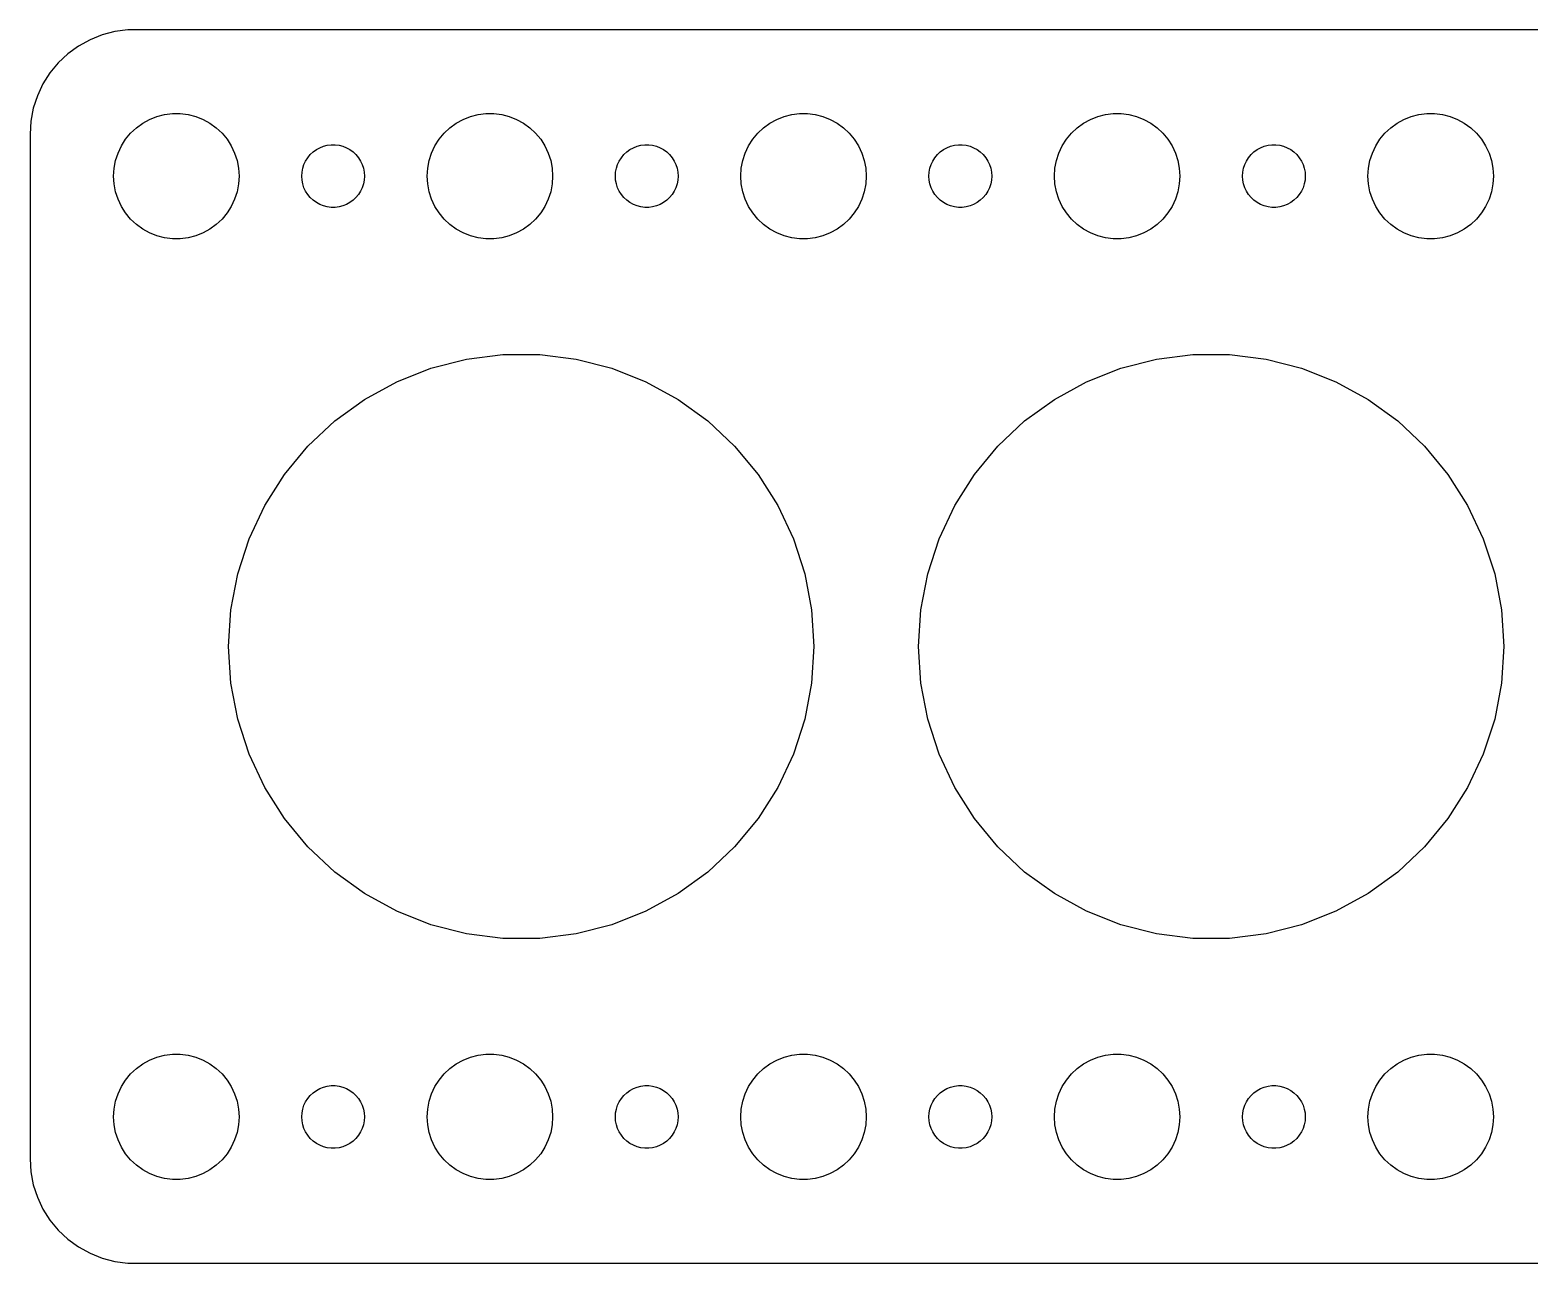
# Model space of a CAD drawing. Header units: metres. Extents: x -90 to 90, y -29 to 29.
# Drawn here: x -89.5 to -17.8, y -29.5 to 29.5 of the extents above; entities that cross this region are included whole.
import ezdxf

# ---------------------------------------------------------------- set-up
doc = ezdxf.new("R2010")
doc.units = ezdxf.units.M

msp = doc.modelspace()

# ---------------------------------------------------------------- linework, layer by layer
for p, q in [((-84.8139, 29.4901), (-85.4369, 29.4114)), ((84.8139, 29.4901), (-84.8139, 29.4901)), ((-87.1791, 28.7216), (-87.6871, 28.3526)), ((-86.6289, 29.0241), (-87.1791, 28.7216)), ((-86.0451, 29.2553), (-86.6289, 29.0241)), ((-85.4369, 29.4114), (-86.0451, 29.2553)), ((-87.6871, 28.3526), (-88.1448, 27.9227)), ((-88.5451, 27.4389), (-88.8815, 26.9088)), ((-88.1448, 27.9227), (-88.5451, 27.4389)), ((-88.8815, 26.9088), (-89.1489, 26.3406)), ((-89.1489, 26.3406), (-89.3429, 25.7434)), ((-89.4606, 25.1267), (-89.5, 24.5)), ((-89.3429, 25.7434), (-89.4606, 25.1267)), ((-84.1075, 25.033), (-83.7773, 25.2145)), ((-83.7773, 25.2145), (-83.427, 25.3532)), ((-83.427, 25.3532), (-83.0621, 25.4469)), ((-83.0621, 25.4469), (-82.6884, 25.4941)), ((-82.6884, 25.4941), (-82.3116, 25.4941)), ((-82.3116, 25.4941), (-81.9379, 25.4469)), ((-81.9379, 25.4469), (-81.573, 25.3532)), ((-81.573, 25.3532), (-81.2227, 25.2145)), ((-81.2227, 25.2145), (-80.8925, 25.033)), ((-69.1075, 25.033), (-68.7773, 25.2145)), ((-68.7773, 25.2145), (-68.427, 25.3532)), ((-68.427, 25.3532), (-68.0621, 25.4469)), ((-68.0621, 25.4469), (-67.6884, 25.4941)), ((-67.6884, 25.4941), (-67.3116, 25.4941)), ((-67.3116, 25.4941), (-66.9379, 25.4469)), ((-66.9379, 25.4469), (-66.573, 25.3532)), ((-66.573, 25.3532), (-66.2227, 25.2145)), ((-66.2227, 25.2145), (-65.8925, 25.033)), ((-54.1075, 25.033), (-53.7773, 25.2145)), ((-53.7773, 25.2145), (-53.427, 25.3532)), ((-53.427, 25.3532), (-53.0621, 25.4469)), ((-53.0621, 25.4469), (-52.6884, 25.4941)), ((-52.6884, 25.4941), (-52.3116, 25.4941)), ((-52.3116, 25.4941), (-51.9379, 25.4469)), ((-51.9379, 25.4469), (-51.5729, 25.3532)), ((-51.5729, 25.3532), (-51.2227, 25.2145)), ((-51.2227, 25.2145), (-50.8925, 25.033)), ((-39.1075, 25.033), (-38.7773, 25.2145)), ((-38.7773, 25.2145), (-38.427, 25.3532)), ((-38.427, 25.3532), (-38.0621, 25.4469)), ((-38.0621, 25.4469), (-37.6884, 25.4941)), ((-37.6884, 25.4941), (-37.3116, 25.4941)), ((-37.3116, 25.4941), (-36.9379, 25.4469)), ((-36.9379, 25.4469), (-36.5729, 25.3532)), ((-36.5729, 25.3532), (-36.2227, 25.2145)), ((-36.2227, 25.2145), (-35.8925, 25.033)), ((-24.1075, 25.033), (-23.7773, 25.2145)), ((-23.7773, 25.2145), (-23.427, 25.3532)), ((-23.427, 25.3532), (-23.0621, 25.4469)), ((-23.0621, 25.4469), (-22.6884, 25.4941)), ((-22.6884, 25.4941), (-22.3116, 25.4941)), ((-22.3116, 25.4941), (-21.9379, 25.4469)), ((-21.9379, 25.4469), (-21.5729, 25.3532)), ((-21.5729, 25.3532), (-21.2227, 25.2145)), ((-21.2227, 25.2145), (-20.8925, 25.033)), ((-89.5, 24.5), (-89.5, -24.5)), ((-84.927, 24.2634), (-84.6869, 24.5536)), ((-84.6869, 24.5536), (-84.4123, 24.8115)), ((-84.4123, 24.8115), (-84.1075, 25.033)), ((-80.8925, 25.033), (-80.5877, 24.8115)), ((-80.5877, 24.8115), (-80.3131, 24.5536)), ((-80.3131, 24.5536), (-80.073, 24.2634)), ((-69.927, 24.2634), (-69.6869, 24.5536)), ((-69.6869, 24.5536), (-69.4123, 24.8115)), ((-69.4123, 24.8115), (-69.1075, 25.033)), ((-65.8925, 25.033), (-65.5877, 24.8115)), ((-65.5877, 24.8115), (-65.3131, 24.5536)), ((-65.3131, 24.5536), (-65.073, 24.2634)), ((-54.927, 24.2634), (-54.6869, 24.5536)), ((-54.6869, 24.5536), (-54.4123, 24.8115)), ((-54.4123, 24.8115), (-54.1075, 25.033)), ((-50.8925, 25.033), (-50.5877, 24.8115)), ((-50.5877, 24.8115), (-50.3131, 24.5536)), ((-50.3131, 24.5536), (-50.0729, 24.2634)), ((-39.927, 24.2634), (-39.6869, 24.5536)), ((-39.6869, 24.5536), (-39.4123, 24.8115)), ((-39.4123, 24.8115), (-39.1075, 25.033)), ((-35.8925, 25.033), (-35.5877, 24.8115)), ((-35.5877, 24.8115), (-35.3131, 24.5536)), ((-35.3131, 24.5536), (-35.0729, 24.2634)), ((-24.927, 24.2634), (-24.6869, 24.5536)), ((-24.6869, 24.5536), (-24.4123, 24.8115)), ((-24.4123, 24.8115), (-24.1075, 25.033)), ((-20.8925, 25.033), (-20.5877, 24.8115)), ((-20.5877, 24.8115), (-20.3131, 24.5536)), ((-20.3131, 24.5536), (-20.0729, 24.2634)), ((-85.2893, 23.6044), (-85.1289, 23.9453)), ((-85.1289, 23.9453), (-84.927, 24.2634)), ((-80.073, 24.2634), (-79.8711, 23.9453)), ((-79.8711, 23.9453), (-79.7107, 23.6044)), ((-75.9561, 23.6558), (-75.8037, 23.7665)), ((-75.8037, 23.7665), (-75.6387, 23.8572)), ((-75.6387, 23.8572), (-75.4635, 23.9266)), ((-75.4635, 23.9266), (-75.2811, 23.9734)), ((-75.2811, 23.9734), (-75.0942, 23.997)), ((-75.0942, 23.997), (-74.9058, 23.997)), ((-74.9058, 23.997), (-74.7189, 23.9734)), ((-74.7189, 23.9734), (-74.5365, 23.9266)), ((-74.5365, 23.9266), (-74.3613, 23.8572)), ((-74.3613, 23.8572), (-74.1963, 23.7665)), ((-74.1963, 23.7665), (-74.0439, 23.6558)), ((-70.2893, 23.6044), (-70.1289, 23.9453)), ((-70.1289, 23.9453), (-69.927, 24.2634)), ((-65.073, 24.2634), (-64.8711, 23.9453)), ((-64.8711, 23.9453), (-64.7107, 23.6044)), ((-60.9561, 23.6558), (-60.8037, 23.7665)), ((-60.8037, 23.7665), (-60.6387, 23.8572)), ((-60.6387, 23.8572), (-60.4635, 23.9266)), ((-60.4635, 23.9266), (-60.2811, 23.9734)), ((-60.2811, 23.9734), (-60.0942, 23.997)), ((-60.0942, 23.997), (-59.9058, 23.997)), ((-59.9058, 23.997), (-59.7189, 23.9734)), ((-59.7189, 23.9734), (-59.5365, 23.9266)), ((-59.5365, 23.9266), (-59.3613, 23.8572)), ((-59.3613, 23.8572), (-59.1963, 23.7665)), ((-59.1963, 23.7665), (-59.0439, 23.6558)), ((-55.2893, 23.6044), (-55.1289, 23.9453)), ((-55.1289, 23.9453), (-54.927, 24.2634)), ((-50.0729, 24.2634), (-49.8711, 23.9453)), ((-49.8711, 23.9453), (-49.7107, 23.6044)), ((-45.9561, 23.6558), (-45.8037, 23.7665)), ((-45.8037, 23.7665), (-45.6387, 23.8572)), ((-45.6387, 23.8572), (-45.4635, 23.9266)), ((-45.4635, 23.9266), (-45.2811, 23.9734)), ((-45.2811, 23.9734), (-45.0942, 23.997)), ((-45.0942, 23.997), (-44.9058, 23.997)), ((-44.9058, 23.997), (-44.7189, 23.9734)), ((-44.7189, 23.9734), (-44.5365, 23.9266)), ((-44.5365, 23.9266), (-44.3613, 23.8572)), ((-44.3613, 23.8572), (-44.1963, 23.7665)), ((-44.1963, 23.7665), (-44.0439, 23.6558)), ((-40.2893, 23.6044), (-40.1289, 23.9453)), ((-40.1289, 23.9453), (-39.927, 24.2634)), ((-35.0729, 24.2634), (-34.8711, 23.9453)), ((-34.8711, 23.9453), (-34.7107, 23.6044)), ((-30.9561, 23.6558), (-30.8037, 23.7665)), ((-30.8037, 23.7665), (-30.6387, 23.8572)), ((-30.6387, 23.8572), (-30.4635, 23.9266)), ((-30.4635, 23.9266), (-30.2811, 23.9734)), ((-30.2811, 23.9734), (-30.0942, 23.997)), ((-30.0942, 23.997), (-29.9058, 23.997)), ((-29.9058, 23.997), (-29.7189, 23.9734)), ((-29.7189, 23.9734), (-29.5365, 23.9266)), ((-29.5365, 23.9266), (-29.3613, 23.8572)), ((-29.3613, 23.8572), (-29.1963, 23.7665)), ((-29.1963, 23.7665), (-29.0439, 23.6558)), ((-25.2893, 23.6044), (-25.1289, 23.9453)), ((-25.1289, 23.9453), (-24.927, 24.2634)), ((-20.0729, 24.2634), (-19.8711, 23.9453)), ((-19.8711, 23.9453), (-19.7107, 23.6044)), ((-85.4763, 22.876), (-85.4057, 23.2461)), ((-85.4057, 23.2461), (-85.2893, 23.6044)), ((-79.7107, 23.6044), (-79.5943, 23.2461)), ((-79.5943, 23.2461), (-79.5237, 22.876)), ((-76.4529, 22.873), (-76.3947, 23.0522)), ((-76.3947, 23.0522), (-76.3145, 23.2226)), ((-76.3145, 23.2226), (-76.2135, 23.3817)), ((-76.2135, 23.3817), (-76.0934, 23.5268)), ((-76.0934, 23.5268), (-75.9561, 23.6558)), ((-74.0439, 23.6558), (-73.9065, 23.5268)), ((-73.9065, 23.5268), (-73.7865, 23.3817)), ((-73.7865, 23.3817), (-73.6855, 23.2226)), ((-73.6855, 23.2226), (-73.6053, 23.0522)), ((-73.6053, 23.0522), (-73.5471, 22.873)), ((-70.4763, 22.876), (-70.4057, 23.2461)), ((-70.4057, 23.2461), (-70.2893, 23.6044)), ((-64.7107, 23.6044), (-64.5943, 23.2461)), ((-64.5943, 23.2461), (-64.5237, 22.876)), ((-61.4529, 22.873), (-61.3947, 23.0522)), ((-61.3947, 23.0522), (-61.3145, 23.2226)), ((-61.3145, 23.2226), (-61.2135, 23.3817)), ((-61.2135, 23.3817), (-61.0934, 23.5268)), ((-61.0934, 23.5268), (-60.9561, 23.6558)), ((-59.0439, 23.6558), (-58.9065, 23.5268)), ((-58.9065, 23.5268), (-58.7865, 23.3817)), ((-58.7865, 23.3817), (-58.6855, 23.2226)), ((-58.6855, 23.2226), (-58.6053, 23.0522)), ((-58.6053, 23.0522), (-58.5471, 22.873)), ((-55.4763, 22.876), (-55.4057, 23.2461)), ((-55.4057, 23.2461), (-55.2893, 23.6044)), ((-49.7107, 23.6044), (-49.5942, 23.2461)), ((-49.5942, 23.2461), (-49.5237, 22.876)), ((-46.4529, 22.873), (-46.3947, 23.0522)), ((-46.3947, 23.0522), (-46.3145, 23.2226)), ((-46.3145, 23.2226), (-46.2135, 23.3817)), ((-46.2135, 23.3817), (-46.0934, 23.5268)), ((-46.0934, 23.5268), (-45.9561, 23.6558)), ((-44.0439, 23.6558), (-43.9065, 23.5268)), ((-43.9065, 23.5268), (-43.7865, 23.3817)), ((-43.7865, 23.3817), (-43.6855, 23.2226)), ((-43.6855, 23.2226), (-43.6053, 23.0522)), ((-43.6053, 23.0522), (-43.5471, 22.873)), ((-40.4763, 22.876), (-40.4057, 23.2461)), ((-40.4057, 23.2461), (-40.2893, 23.6044)), ((-34.7107, 23.6044), (-34.5942, 23.2461)), ((-34.5942, 23.2461), (-34.5237, 22.876)), ((-31.4529, 22.873), (-31.3947, 23.0522)), ((-31.3947, 23.0522), (-31.3145, 23.2226)), ((-31.3145, 23.2226), (-31.2135, 23.3817)), ((-31.2135, 23.3817), (-31.0934, 23.5268)), ((-31.0934, 23.5268), (-30.9561, 23.6558)), ((-29.0439, 23.6558), (-28.9065, 23.5268)), ((-28.9065, 23.5268), (-28.7865, 23.3817)), ((-28.7865, 23.3817), (-28.6855, 23.2226)), ((-28.6855, 23.2226), (-28.6053, 23.0522)), ((-28.6053, 23.0522), (-28.5471, 22.873)), ((-25.4763, 22.876), (-25.4057, 23.2461)), ((-25.4057, 23.2461), (-25.2893, 23.6044)), ((-19.7107, 23.6044), (-19.5942, 23.2461)), ((-19.5942, 23.2461), (-19.5237, 22.876)), ((-85.5, 22.5), (-85.4763, 22.876)), ((-85.4763, 22.124), (-85.5, 22.5)), ((-79.5237, 22.876), (-79.5, 22.5)), ((-79.5, 22.5), (-79.5237, 22.124)), ((-76.5, 22.5), (-76.4882, 22.688)), ((-76.4882, 22.312), (-76.5, 22.5)), ((-76.4882, 22.688), (-76.4529, 22.873)), ((-76.4529, 22.127), (-76.4882, 22.312)), ((-73.5471, 22.873), (-73.5118, 22.688)), ((-73.5118, 22.312), (-73.5471, 22.127)), ((-73.5118, 22.688), (-73.5, 22.5)), ((-73.5, 22.5), (-73.5118, 22.312)), ((-70.5, 22.5), (-70.4763, 22.876)), ((-70.4763, 22.124), (-70.5, 22.5)), ((-64.5237, 22.876), (-64.5, 22.5)), ((-64.5, 22.5), (-64.5237, 22.124)), ((-61.5, 22.5), (-61.4882, 22.688)), ((-61.4882, 22.312), (-61.5, 22.5)), ((-61.4882, 22.688), (-61.4529, 22.873)), ((-61.4529, 22.127), (-61.4882, 22.312)), ((-58.5471, 22.873), (-58.5118, 22.688)), ((-58.5118, 22.312), (-58.5471, 22.127)), ((-58.5118, 22.688), (-58.5, 22.5)), ((-58.5, 22.5), (-58.5118, 22.312)), ((-55.5, 22.5), (-55.4763, 22.876)), ((-55.4763, 22.124), (-55.5, 22.5)), ((-49.5237, 22.876), (-49.5, 22.5)), ((-49.5, 22.5), (-49.5237, 22.124)), ((-46.5, 22.5), (-46.4882, 22.688)), ((-46.4882, 22.312), (-46.5, 22.5)), ((-46.4882, 22.688), (-46.4529, 22.873)), ((-46.4529, 22.127), (-46.4882, 22.312)), ((-43.5471, 22.873), (-43.5118, 22.688)), ((-43.5118, 22.312), (-43.5471, 22.127)), ((-43.5118, 22.688), (-43.5, 22.5)), ((-43.5, 22.5), (-43.5118, 22.312)), ((-40.5, 22.5), (-40.4763, 22.876)), ((-40.4763, 22.124), (-40.5, 22.5)), ((-34.5237, 22.876), (-34.5, 22.5)), ((-34.5, 22.5), (-34.5237, 22.124)), ((-31.5, 22.5), (-31.4882, 22.688)), ((-31.4882, 22.312), (-31.5, 22.5)), ((-31.4882, 22.688), (-31.4529, 22.873)), ((-31.4529, 22.127), (-31.4882, 22.312)), ((-28.5471, 22.873), (-28.5118, 22.688)), ((-28.5118, 22.312), (-28.5471, 22.127)), ((-28.5118, 22.688), (-28.5, 22.5)), ((-28.5, 22.5), (-28.5118, 22.312)), ((-25.5, 22.5), (-25.4763, 22.876)), ((-25.4763, 22.124), (-25.5, 22.5)), ((-19.5237, 22.876), (-19.5, 22.5)), ((-19.5, 22.5), (-19.5237, 22.124)), ((-85.4057, 21.7539), (-85.4763, 22.124)), ((-85.2893, 21.3956), (-85.4057, 21.7539)), ((-79.5943, 21.7539), (-79.7107, 21.3956)), ((-79.5237, 22.124), (-79.5943, 21.7539)), ((-76.3947, 21.9478), (-76.4529, 22.127)), ((-76.3145, 21.7774), (-76.3947, 21.9478)), ((-76.2135, 21.6183), (-76.3145, 21.7774)), ((-76.0934, 21.4732), (-76.2135, 21.6183)), ((-73.7865, 21.6183), (-73.9065, 21.4732)), ((-73.6855, 21.7774), (-73.7865, 21.6183)), ((-73.6053, 21.9478), (-73.6855, 21.7774)), ((-73.5471, 22.127), (-73.6053, 21.9478)), ((-70.4057, 21.7539), (-70.4763, 22.124)), ((-70.2893, 21.3956), (-70.4057, 21.7539)), ((-64.5943, 21.7539), (-64.7107, 21.3956)), ((-64.5237, 22.124), (-64.5943, 21.7539)), ((-61.3947, 21.9478), (-61.4529, 22.127)), ((-61.3145, 21.7774), (-61.3947, 21.9478)), ((-61.2135, 21.6183), (-61.3145, 21.7774)), ((-61.0934, 21.4732), (-61.2135, 21.6183)), ((-58.7865, 21.6183), (-58.9065, 21.4732)), ((-58.6855, 21.7774), (-58.7865, 21.6183)), ((-58.6053, 21.9478), (-58.6855, 21.7774)), ((-58.5471, 22.127), (-58.6053, 21.9478)), ((-55.4057, 21.7539), (-55.4763, 22.124)), ((-55.2893, 21.3956), (-55.4057, 21.7539)), ((-49.5942, 21.7539), (-49.7107, 21.3956)), ((-49.5237, 22.124), (-49.5942, 21.7539)), ((-46.3947, 21.9478), (-46.4529, 22.127)), ((-46.3145, 21.7774), (-46.3947, 21.9478)), ((-46.2135, 21.6183), (-46.3145, 21.7774)), ((-46.0934, 21.4732), (-46.2135, 21.6183)), ((-43.7865, 21.6183), (-43.9065, 21.4732)), ((-43.6855, 21.7774), (-43.7865, 21.6183)), ((-43.6053, 21.9478), (-43.6855, 21.7774)), ((-43.5471, 22.127), (-43.6053, 21.9478)), ((-40.4057, 21.7539), (-40.4763, 22.124)), ((-40.2893, 21.3956), (-40.4057, 21.7539)), ((-34.5942, 21.7539), (-34.7107, 21.3956)), ((-34.5237, 22.124), (-34.5942, 21.7539)), ((-31.3947, 21.9478), (-31.4529, 22.127)), ((-31.3145, 21.7774), (-31.3947, 21.9478)), ((-31.2135, 21.6183), (-31.3145, 21.7774)), ((-31.0934, 21.4732), (-31.2135, 21.6183)), ((-28.7865, 21.6183), (-28.9065, 21.4732)), ((-28.6855, 21.7774), (-28.7865, 21.6183)), ((-28.6053, 21.9478), (-28.6855, 21.7774)), ((-28.5471, 22.127), (-28.6053, 21.9478)), ((-25.4057, 21.7539), (-25.4763, 22.124)), ((-25.2893, 21.3956), (-25.4057, 21.7539)), ((-19.5942, 21.7539), (-19.7107, 21.3956)), ((-19.5237, 22.124), (-19.5942, 21.7539)), ((-85.1289, 21.0547), (-85.2893, 21.3956)), ((-84.927, 20.7366), (-85.1289, 21.0547)), ((-79.8711, 21.0547), (-80.073, 20.7366)), ((-79.7107, 21.3956), (-79.8711, 21.0547)), ((-75.9561, 21.3442), (-76.0934, 21.4732)), ((-75.8037, 21.2335), (-75.9561, 21.3442)), ((-75.6387, 21.1427), (-75.8037, 21.2335)), ((-75.4635, 21.0734), (-75.6387, 21.1427)), ((-75.2811, 21.0266), (-75.4635, 21.0734)), ((-75.0942, 21.003), (-75.2811, 21.0266)), ((-74.9058, 21.003), (-75.0942, 21.003)), ((-74.7189, 21.0266), (-74.9058, 21.003)), ((-74.5365, 21.0734), (-74.7189, 21.0266)), ((-74.3613, 21.1427), (-74.5365, 21.0734)), ((-74.1963, 21.2335), (-74.3613, 21.1427)), ((-74.0439, 21.3442), (-74.1963, 21.2335)), ((-73.9065, 21.4732), (-74.0439, 21.3442)), ((-70.1289, 21.0547), (-70.2893, 21.3956)), ((-69.927, 20.7366), (-70.1289, 21.0547)), ((-64.8711, 21.0547), (-65.073, 20.7366)), ((-64.7107, 21.3956), (-64.8711, 21.0547)), ((-60.9561, 21.3442), (-61.0934, 21.4732)), ((-60.8037, 21.2335), (-60.9561, 21.3442)), ((-60.6387, 21.1427), (-60.8037, 21.2335)), ((-60.4635, 21.0734), (-60.6387, 21.1427)), ((-60.2811, 21.0266), (-60.4635, 21.0734)), ((-60.0942, 21.003), (-60.2811, 21.0266)), ((-59.9058, 21.003), (-60.0942, 21.003)), ((-59.7189, 21.0266), (-59.9058, 21.003)), ((-59.5365, 21.0734), (-59.7189, 21.0266)), ((-59.3613, 21.1427), (-59.5365, 21.0734)), ((-59.1963, 21.2335), (-59.3613, 21.1427)), ((-59.0439, 21.3442), (-59.1963, 21.2335)), ((-58.9065, 21.4732), (-59.0439, 21.3442)), ((-55.1289, 21.0547), (-55.2893, 21.3956)), ((-54.927, 20.7366), (-55.1289, 21.0547)), ((-49.8711, 21.0547), (-50.0729, 20.7366)), ((-49.7107, 21.3956), (-49.8711, 21.0547)), ((-45.9561, 21.3442), (-46.0934, 21.4732)), ((-45.8037, 21.2335), (-45.9561, 21.3442)), ((-45.6387, 21.1427), (-45.8037, 21.2335)), ((-45.4635, 21.0734), (-45.6387, 21.1427)), ((-45.2811, 21.0266), (-45.4635, 21.0734)), ((-45.0942, 21.003), (-45.2811, 21.0266)), ((-44.9058, 21.003), (-45.0942, 21.003)), ((-44.7189, 21.0266), (-44.9058, 21.003)), ((-44.5365, 21.0734), (-44.7189, 21.0266)), ((-44.3613, 21.1427), (-44.5365, 21.0734)), ((-44.1963, 21.2335), (-44.3613, 21.1427)), ((-44.0439, 21.3442), (-44.1963, 21.2335)), ((-43.9065, 21.4732), (-44.0439, 21.3442)), ((-40.1289, 21.0547), (-40.2893, 21.3956)), ((-39.927, 20.7366), (-40.1289, 21.0547)), ((-34.8711, 21.0547), (-35.0729, 20.7366)), ((-34.7107, 21.3956), (-34.8711, 21.0547)), ((-30.9561, 21.3442), (-31.0934, 21.4732)), ((-30.8037, 21.2335), (-30.9561, 21.3442)), ((-30.6387, 21.1427), (-30.8037, 21.2335)), ((-30.4635, 21.0734), (-30.6387, 21.1427)), ((-30.2811, 21.0266), (-30.4635, 21.0734)), ((-30.0942, 21.003), (-30.2811, 21.0266)), ((-29.9058, 21.003), (-30.0942, 21.003)), ((-29.7189, 21.0266), (-29.9058, 21.003)), ((-29.5365, 21.0734), (-29.7189, 21.0266)), ((-29.3613, 21.1427), (-29.5365, 21.0734)), ((-29.1963, 21.2335), (-29.3613, 21.1427)), ((-29.0439, 21.3442), (-29.1963, 21.2335)), ((-28.9065, 21.4732), (-29.0439, 21.3442)), ((-25.1289, 21.0547), (-25.2893, 21.3956)), ((-24.927, 20.7366), (-25.1289, 21.0547)), ((-19.8711, 21.0547), (-20.0729, 20.7366)), ((-19.7107, 21.3956), (-19.8711, 21.0547)), ((-84.6869, 20.4464), (-84.927, 20.7366)), ((-84.4123, 20.1884), (-84.6869, 20.4464)), ((-84.1075, 19.967), (-84.4123, 20.1884)), ((-80.5877, 20.1884), (-80.8925, 19.967)), ((-80.3131, 20.4464), (-80.5877, 20.1884)), ((-80.073, 20.7366), (-80.3131, 20.4464)), ((-69.6869, 20.4464), (-69.927, 20.7366)), ((-69.4123, 20.1884), (-69.6869, 20.4464)), ((-69.1075, 19.967), (-69.4123, 20.1884)), ((-65.5877, 20.1884), (-65.8925, 19.967)), ((-65.3131, 20.4464), (-65.5877, 20.1884)), ((-65.073, 20.7366), (-65.3131, 20.4464)), ((-54.6869, 20.4464), (-54.927, 20.7366)), ((-54.4123, 20.1884), (-54.6869, 20.4464)), ((-54.1075, 19.967), (-54.4123, 20.1884)), ((-50.5877, 20.1884), (-50.8925, 19.967)), ((-50.3131, 20.4464), (-50.5877, 20.1884)), ((-50.0729, 20.7366), (-50.3131, 20.4464)), ((-39.6869, 20.4464), (-39.927, 20.7366)), ((-39.4123, 20.1884), (-39.6869, 20.4464)), ((-39.1075, 19.967), (-39.4123, 20.1884)), ((-35.5877, 20.1884), (-35.8925, 19.967)), ((-35.3131, 20.4464), (-35.5877, 20.1884)), ((-35.0729, 20.7366), (-35.3131, 20.4464)), ((-24.6869, 20.4464), (-24.927, 20.7366)), ((-24.4123, 20.1884), (-24.6869, 20.4464)), ((-24.1075, 19.967), (-24.4123, 20.1884)), ((-20.5877, 20.1884), (-20.8925, 19.967)), ((-20.3131, 20.4464), (-20.5877, 20.1884)), ((-20.0729, 20.7366), (-20.3131, 20.4464)), ((-83.7773, 19.7855), (-84.1075, 19.967)), ((-83.427, 19.6468), (-83.7773, 19.7855)), ((-83.0621, 19.5531), (-83.427, 19.6468)), ((-82.6884, 19.5059), (-83.0621, 19.5531)), ((-82.3116, 19.5059), (-82.6884, 19.5059)), ((-81.9379, 19.5531), (-82.3116, 19.5059)), ((-81.573, 19.6468), (-81.9379, 19.5531)), ((-81.2227, 19.7855), (-81.573, 19.6468)), ((-80.8925, 19.967), (-81.2227, 19.7855)), ((-68.7773, 19.7855), (-69.1075, 19.967)), ((-68.427, 19.6468), (-68.7773, 19.7855)), ((-68.0621, 19.5531), (-68.427, 19.6468)), ((-67.6884, 19.5059), (-68.0621, 19.5531)), ((-67.3116, 19.5059), (-67.6884, 19.5059)), ((-66.9379, 19.5531), (-67.3116, 19.5059)), ((-66.573, 19.6468), (-66.9379, 19.5531)), ((-66.2227, 19.7855), (-66.573, 19.6468)), ((-65.8925, 19.967), (-66.2227, 19.7855)), ((-53.7773, 19.7855), (-54.1075, 19.967)), ((-53.427, 19.6468), (-53.7773, 19.7855)), ((-53.0621, 19.5531), (-53.427, 19.6468)), ((-52.6884, 19.5059), (-53.0621, 19.5531)), ((-52.3116, 19.5059), (-52.6884, 19.5059)), ((-51.9379, 19.5531), (-52.3116, 19.5059)), ((-51.5729, 19.6468), (-51.9379, 19.5531)), ((-51.2227, 19.7855), (-51.5729, 19.6468)), ((-50.8925, 19.967), (-51.2227, 19.7855)), ((-38.7773, 19.7855), (-39.1075, 19.967)), ((-38.427, 19.6468), (-38.7773, 19.7855)), ((-38.0621, 19.5531), (-38.427, 19.6468)), ((-37.6884, 19.5059), (-38.0621, 19.5531)), ((-37.3116, 19.5059), (-37.6884, 19.5059)), ((-36.9379, 19.5531), (-37.3116, 19.5059)), ((-36.5729, 19.6468), (-36.9379, 19.5531)), ((-36.2227, 19.7855), (-36.5729, 19.6468)), ((-35.8925, 19.967), (-36.2227, 19.7855)), ((-23.7773, 19.7855), (-24.1075, 19.967)), ((-23.427, 19.6468), (-23.7773, 19.7855)), ((-23.0621, 19.5531), (-23.427, 19.6468)), ((-22.6884, 19.5059), (-23.0621, 19.5531)), ((-22.3116, 19.5059), (-22.6884, 19.5059)), ((-21.9379, 19.5531), (-22.3116, 19.5059)), ((-21.5729, 19.6468), (-21.9379, 19.5531)), ((-21.2227, 19.7855), (-21.5729, 19.6468)), ((-20.8925, 19.967), (-21.2227, 19.7855)), ((-70.3262, 13.3148), (-68.6233, 13.752)), ((-68.6233, 13.752), (-66.8791, 13.9724)), ((-66.8791, 13.9724), (-65.1209, 13.9724)), ((-65.1209, 13.9724), (-63.3767, 13.752)), ((-63.3767, 13.752), (-61.6738, 13.3148)), ((-37.3262, 13.3148), (-35.6233, 13.752)), ((-35.6233, 13.752), (-33.8791, 13.9724)), ((-33.8791, 13.9724), (-32.1209, 13.9724)), ((-32.1209, 13.9724), (-30.3766, 13.752)), ((-30.3766, 13.752), (-28.6738, 13.3148)), ((-71.9609, 12.6676), (-70.3262, 13.3148)), ((-61.6738, 13.3148), (-60.0391, 12.6676)), ((-38.9609, 12.6676), (-37.3262, 13.3148)), ((-28.6738, 13.3148), (-27.0391, 12.6676)), ((-73.5016, 11.8206), (-71.9609, 12.6676)), ((-60.0391, 12.6676), (-58.4984, 11.8206)), ((-40.5016, 11.8206), (-38.9609, 12.6676)), ((-27.0391, 12.6676), (-25.4984, 11.8206)), ((-74.9239, 10.7872), (-73.5016, 11.8206)), ((-58.4984, 11.8206), (-57.0761, 10.7872)), ((-41.9239, 10.7872), (-40.5016, 11.8206)), ((-25.4984, 11.8206), (-24.0761, 10.7872)), ((-76.2056, 9.58365), (-74.9239, 10.7872)), ((-57.0761, 10.7872), (-55.7944, 9.58365)), ((-43.2056, 9.58365), (-41.9239, 10.7872)), ((-24.0761, 10.7872), (-22.7944, 9.58365)), ((-77.3262, 8.22899), (-76.2056, 9.58365)), ((-55.7944, 9.58365), (-54.6738, 8.22899)), ((-44.3262, 8.22899), (-43.2056, 9.58365)), ((-22.7944, 9.58365), (-21.6738, 8.22899)), ((-78.2683, 6.74454), (-77.3262, 8.22899)), ((-54.6738, 8.22899), (-53.7317, 6.74454)), ((-45.2683, 6.74454), (-44.3262, 8.22899)), ((-21.6738, 8.22899), (-20.7317, 6.74454)), ((-79.0169, 5.15373), (-78.2683, 6.74454)), ((-53.7317, 6.74454), (-52.9831, 5.15373)), ((-46.0169, 5.15373), (-45.2683, 6.74454)), ((-20.7317, 6.74454), (-19.9831, 5.15373)), ((-79.5602, 3.48164), (-79.0169, 5.15373)), ((-52.9831, 5.15373), (-52.4398, 3.48164)), ((-46.5602, 3.48164), (-46.0169, 5.15373)), ((-19.9831, 5.15373), (-19.4398, 3.48164)), ((-79.8896, 1.75465), (-79.5602, 3.48164)), ((-52.4398, 3.48164), (-52.1104, 1.75465)), ((-46.8896, 1.75465), (-46.5602, 3.48164)), ((-19.4398, 3.48164), (-19.1104, 1.75465)), ((-80, 0), (-79.8896, 1.75465)), ((-52.1104, 1.75465), (-52, 0)), ((-47, 0), (-46.8896, 1.75465)), ((-19.1104, 1.75465), (-19, 0)), ((-79.8896, -1.75465), (-80, 0)), ((-52, 0), (-52.1104, -1.75465)), ((-46.8896, -1.75465), (-47, 0)), ((-19, 0), (-19.1104, -1.75465)), ((-79.5602, -3.48164), (-79.8896, -1.75465)), ((-52.1104, -1.75465), (-52.4398, -3.48164)), ((-46.5602, -3.48164), (-46.8896, -1.75465)), ((-19.1104, -1.75465), (-19.4398, -3.48164)), ((-79.0169, -5.15373), (-79.5602, -3.48164)), ((-52.4398, -3.48164), (-52.9831, -5.15373)), ((-46.0169, -5.15373), (-46.5602, -3.48164)), ((-19.4398, -3.48164), (-19.9831, -5.15373)), ((-78.2683, -6.74454), (-79.0169, -5.15373)), ((-52.9831, -5.15373), (-53.7317, -6.74454)), ((-45.2683, -6.74454), (-46.0169, -5.15373)), ((-19.9831, -5.15373), (-20.7317, -6.74454)), ((-77.3262, -8.22899), (-78.2683, -6.74454)), ((-53.7317, -6.74454), (-54.6738, -8.22899)), ((-44.3262, -8.22899), (-45.2683, -6.74454)), ((-20.7317, -6.74454), (-21.6738, -8.22899)), ((-76.2056, -9.58365), (-77.3262, -8.22899)), ((-54.6738, -8.22899), (-55.7944, -9.58365)), ((-43.2056, -9.58365), (-44.3262, -8.22899)), ((-21.6738, -8.22899), (-22.7944, -9.58365)), ((-74.9239, -10.7872), (-76.2056, -9.58365)), ((-55.7944, -9.58365), (-57.0761, -10.7872)), ((-41.9239, -10.7872), (-43.2056, -9.58365)), ((-22.7944, -9.58365), (-24.0761, -10.7872)), ((-73.5016, -11.8206), (-74.9239, -10.7872)), ((-57.0761, -10.7872), (-58.4984, -11.8206)), ((-40.5016, -11.8206), (-41.9239, -10.7872)), ((-24.0761, -10.7872), (-25.4984, -11.8206)), ((-71.9609, -12.6676), (-73.5016, -11.8206)), ((-58.4984, -11.8206), (-60.0391, -12.6676)), ((-38.9609, -12.6676), (-40.5016, -11.8206)), ((-25.4984, -11.8206), (-27.0391, -12.6676)), ((-70.3262, -13.3148), (-71.9609, -12.6676)), ((-60.0391, -12.6676), (-61.6738, -13.3148)), ((-37.3262, -13.3148), (-38.9609, -12.6676)), ((-27.0391, -12.6676), (-28.6738, -13.3148)), ((-68.6233, -13.752), (-70.3262, -13.3148)), ((-61.6738, -13.3148), (-63.3767, -13.752)), ((-35.6233, -13.752), (-37.3262, -13.3148)), ((-28.6738, -13.3148), (-30.3766, -13.752)), ((-66.8791, -13.9724), (-68.6233, -13.752)), ((-65.1209, -13.9724), (-66.8791, -13.9724)), ((-63.3767, -13.752), (-65.1209, -13.9724)), ((-33.8791, -13.9724), (-35.6233, -13.752)), ((-32.1209, -13.9724), (-33.8791, -13.9724)), ((-30.3766, -13.752), (-32.1209, -13.9724)), ((-84.4123, -20.1884), (-84.1075, -19.967)), ((-84.1075, -19.967), (-83.7773, -19.7855)), ((-83.7773, -19.7855), (-83.427, -19.6468)), ((-83.427, -19.6468), (-83.0621, -19.5531)), ((-83.0621, -19.5531), (-82.6884, -19.5059)), ((-82.6884, -19.5059), (-82.3116, -19.5059)), ((-82.3116, -19.5059), (-81.9379, -19.5531)), ((-81.9379, -19.5531), (-81.573, -19.6468)), ((-81.573, -19.6468), (-81.2227, -19.7855)), ((-81.2227, -19.7855), (-80.8925, -19.967)), ((-80.8925, -19.967), (-80.5877, -20.1884)), ((-69.4123, -20.1884), (-69.1075, -19.967)), ((-69.1075, -19.967), (-68.7773, -19.7855)), ((-68.7773, -19.7855), (-68.427, -19.6468)), ((-68.427, -19.6468), (-68.0621, -19.5531)), ((-68.0621, -19.5531), (-67.6884, -19.5059)), ((-67.6884, -19.5059), (-67.3116, -19.5059)), ((-67.3116, -19.5059), (-66.9379, -19.5531)), ((-66.9379, -19.5531), (-66.573, -19.6468)), ((-66.573, -19.6468), (-66.2227, -19.7855)), ((-66.2227, -19.7855), (-65.8925, -19.967)), ((-65.8925, -19.967), (-65.5877, -20.1884)), ((-54.4123, -20.1884), (-54.1075, -19.967)), ((-54.1075, -19.967), (-53.7773, -19.7855)), ((-53.7773, -19.7855), (-53.427, -19.6468)), ((-53.427, -19.6468), (-53.0621, -19.5531)), ((-53.0621, -19.5531), (-52.6884, -19.5059)), ((-52.6884, -19.5059), (-52.3116, -19.5059)), ((-52.3116, -19.5059), (-51.9379, -19.5531)), ((-51.9379, -19.5531), (-51.5729, -19.6468)), ((-51.5729, -19.6468), (-51.2227, -19.7855)), ((-51.2227, -19.7855), (-50.8925, -19.967)), ((-50.8925, -19.967), (-50.5877, -20.1884)), ((-39.4123, -20.1884), (-39.1075, -19.967)), ((-39.1075, -19.967), (-38.7773, -19.7855)), ((-38.7773, -19.7855), (-38.427, -19.6468)), ((-38.427, -19.6468), (-38.0621, -19.5531)), ((-38.0621, -19.5531), (-37.6884, -19.5059)), ((-37.6884, -19.5059), (-37.3116, -19.5059)), ((-37.3116, -19.5059), (-36.9379, -19.5531)), ((-36.9379, -19.5531), (-36.5729, -19.6468)), ((-36.5729, -19.6468), (-36.2227, -19.7855)), ((-36.2227, -19.7855), (-35.8925, -19.967)), ((-35.8925, -19.967), (-35.5877, -20.1884)), ((-24.4123, -20.1884), (-24.1075, -19.967)), ((-24.1075, -19.967), (-23.7773, -19.7855)), ((-23.7773, -19.7855), (-23.427, -19.6468)), ((-23.427, -19.6468), (-23.0621, -19.5531)), ((-23.0621, -19.5531), (-22.6884, -19.5059)), ((-22.6884, -19.5059), (-22.3116, -19.5059)), ((-22.3116, -19.5059), (-21.9379, -19.5531)), ((-21.9379, -19.5531), (-21.5729, -19.6468)), ((-21.5729, -19.6468), (-21.2227, -19.7855)), ((-21.2227, -19.7855), (-20.8925, -19.967)), ((-20.8925, -19.967), (-20.5877, -20.1884)), ((-85.1289, -21.0547), (-84.927, -20.7366)), ((-84.927, -20.7366), (-84.6869, -20.4464)), ((-84.6869, -20.4464), (-84.4123, -20.1884)), ((-80.5877, -20.1884), (-80.3131, -20.4464)), ((-80.3131, -20.4464), (-80.073, -20.7366)), ((-80.073, -20.7366), (-79.8711, -21.0547)), ((-70.1289, -21.0547), (-69.927, -20.7366)), ((-69.927, -20.7366), (-69.6869, -20.4464)), ((-69.6869, -20.4464), (-69.4123, -20.1884)), ((-65.5877, -20.1884), (-65.3131, -20.4464)), ((-65.3131, -20.4464), (-65.073, -20.7366)), ((-65.073, -20.7366), (-64.8711, -21.0547)), ((-55.1289, -21.0547), (-54.927, -20.7366)), ((-54.927, -20.7366), (-54.6869, -20.4464)), ((-54.6869, -20.4464), (-54.4123, -20.1884)), ((-50.5877, -20.1884), (-50.3131, -20.4464)), ((-50.3131, -20.4464), (-50.0729, -20.7366)), ((-50.0729, -20.7366), (-49.8711, -21.0547)), ((-40.1289, -21.0547), (-39.927, -20.7366)), ((-39.927, -20.7366), (-39.6869, -20.4464)), ((-39.6869, -20.4464), (-39.4123, -20.1884)), ((-35.5877, -20.1884), (-35.3131, -20.4464)), ((-35.3131, -20.4464), (-35.0729, -20.7366)), ((-35.0729, -20.7366), (-34.8711, -21.0547)), ((-25.1289, -21.0547), (-24.927, -20.7366)), ((-24.927, -20.7366), (-24.6869, -20.4464)), ((-24.6869, -20.4464), (-24.4123, -20.1884)), ((-20.5877, -20.1884), (-20.3131, -20.4464)), ((-20.3131, -20.4464), (-20.0729, -20.7366)), ((-20.0729, -20.7366), (-19.8711, -21.0547)), ((-85.4057, -21.7539), (-85.2893, -21.3956)), ((-85.2893, -21.3956), (-85.1289, -21.0547)), ((-79.8711, -21.0547), (-79.7107, -21.3956)), ((-79.7107, -21.3956), (-79.5943, -21.7539)), ((-76.2135, -21.6183), (-76.0934, -21.4732)), ((-76.0934, -21.4732), (-75.9561, -21.3442)), ((-75.9561, -21.3442), (-75.8037, -21.2335)), ((-75.8037, -21.2335), (-75.6387, -21.1427)), ((-75.6387, -21.1427), (-75.4635, -21.0734)), ((-75.4635, -21.0734), (-75.2811, -21.0266)), ((-75.2811, -21.0266), (-75.0942, -21.003)), ((-75.0942, -21.003), (-74.9058, -21.003)), ((-74.9058, -21.003), (-74.7189, -21.0266)), ((-74.7189, -21.0266), (-74.5365, -21.0734)), ((-74.5365, -21.0734), (-74.3613, -21.1427)), ((-74.3613, -21.1427), (-74.1963, -21.2335)), ((-74.1963, -21.2335), (-74.0439, -21.3442)), ((-74.0439, -21.3442), (-73.9065, -21.4732)), ((-73.9065, -21.4732), (-73.7865, -21.6183)), ((-70.4057, -21.7539), (-70.2893, -21.3956)), ((-70.2893, -21.3956), (-70.1289, -21.0547)), ((-64.8711, -21.0547), (-64.7107, -21.3956)), ((-64.7107, -21.3956), (-64.5943, -21.7539)), ((-61.2135, -21.6183), (-61.0934, -21.4732)), ((-61.0934, -21.4732), (-60.9561, -21.3442)), ((-60.9561, -21.3442), (-60.8037, -21.2335)), ((-60.8037, -21.2335), (-60.6387, -21.1427)), ((-60.6387, -21.1427), (-60.4635, -21.0734)), ((-60.4635, -21.0734), (-60.2811, -21.0266)), ((-60.2811, -21.0266), (-60.0942, -21.003)), ((-60.0942, -21.003), (-59.9058, -21.003)), ((-59.9058, -21.003), (-59.7189, -21.0266)), ((-59.7189, -21.0266), (-59.5365, -21.0734)), ((-59.5365, -21.0734), (-59.3613, -21.1427)), ((-59.3613, -21.1427), (-59.1963, -21.2335)), ((-59.1963, -21.2335), (-59.0439, -21.3442)), ((-59.0439, -21.3442), (-58.9065, -21.4732)), ((-58.9065, -21.4732), (-58.7865, -21.6183)), ((-55.4057, -21.7539), (-55.2893, -21.3956)), ((-55.2893, -21.3956), (-55.1289, -21.0547)), ((-49.8711, -21.0547), (-49.7107, -21.3956)), ((-49.7107, -21.3956), (-49.5942, -21.7539)), ((-46.2135, -21.6183), (-46.0934, -21.4732)), ((-46.0934, -21.4732), (-45.9561, -21.3442)), ((-45.9561, -21.3442), (-45.8037, -21.2335)), ((-45.8037, -21.2335), (-45.6387, -21.1427)), ((-45.6387, -21.1427), (-45.4635, -21.0734)), ((-45.4635, -21.0734), (-45.2811, -21.0266)), ((-45.2811, -21.0266), (-45.0942, -21.003)), ((-45.0942, -21.003), (-44.9058, -21.003)), ((-44.9058, -21.003), (-44.7189, -21.0266)), ((-44.7189, -21.0266), (-44.5365, -21.0734)), ((-44.5365, -21.0734), (-44.3613, -21.1427)), ((-44.3613, -21.1427), (-44.1963, -21.2335)), ((-44.1963, -21.2335), (-44.0439, -21.3442)), ((-44.0439, -21.3442), (-43.9065, -21.4732)), ((-43.9065, -21.4732), (-43.7865, -21.6183)), ((-40.4057, -21.7539), (-40.2893, -21.3956)), ((-40.2893, -21.3956), (-40.1289, -21.0547)), ((-34.8711, -21.0547), (-34.7107, -21.3956)), ((-34.7107, -21.3956), (-34.5942, -21.7539)), ((-31.2135, -21.6183), (-31.0934, -21.4732)), ((-31.0934, -21.4732), (-30.9561, -21.3442)), ((-30.9561, -21.3442), (-30.8037, -21.2335)), ((-30.8037, -21.2335), (-30.6387, -21.1427)), ((-30.6387, -21.1427), (-30.4635, -21.0734)), ((-30.4635, -21.0734), (-30.2811, -21.0266)), ((-30.2811, -21.0266), (-30.0942, -21.003)), ((-30.0942, -21.003), (-29.9058, -21.003)), ((-29.9058, -21.003), (-29.7189, -21.0266)), ((-29.7189, -21.0266), (-29.5365, -21.0734)), ((-29.5365, -21.0734), (-29.3613, -21.1427)), ((-29.3613, -21.1427), (-29.1963, -21.2335)), ((-29.1963, -21.2335), (-29.0439, -21.3442)), ((-29.0439, -21.3442), (-28.9065, -21.4732)), ((-28.9065, -21.4732), (-28.7865, -21.6183)), ((-25.4057, -21.7539), (-25.2893, -21.3956)), ((-25.2893, -21.3956), (-25.1289, -21.0547)), ((-19.8711, -21.0547), (-19.7107, -21.3956)), ((-19.7107, -21.3956), (-19.5942, -21.7539)), ((-85.5, -22.5), (-85.4763, -22.124)), ((-85.4763, -22.124), (-85.4057, -21.7539)), ((-79.5943, -21.7539), (-79.5237, -22.124)), ((-79.5237, -22.124), (-79.5, -22.5)), ((-76.4882, -22.312), (-76.4529, -22.127)), ((-76.4529, -22.127), (-76.3947, -21.9478)), ((-76.3947, -21.9478), (-76.3145, -21.7774)), ((-76.3145, -21.7774), (-76.2135, -21.6183)), ((-73.7865, -21.6183), (-73.6855, -21.7774)), ((-73.6855, -21.7774), (-73.6053, -21.9478)), ((-73.6053, -21.9478), (-73.5471, -22.127)), ((-73.5471, -22.127), (-73.5118, -22.312)), ((-70.5, -22.5), (-70.4763, -22.124)), ((-70.4763, -22.124), (-70.4057, -21.7539)), ((-64.5943, -21.7539), (-64.5237, -22.124)), ((-64.5237, -22.124), (-64.5, -22.5)), ((-61.4882, -22.312), (-61.4529, -22.127)), ((-61.4529, -22.127), (-61.3947, -21.9478)), ((-61.3947, -21.9478), (-61.3145, -21.7774)), ((-61.3145, -21.7774), (-61.2135, -21.6183)), ((-58.7865, -21.6183), (-58.6855, -21.7774)), ((-58.6855, -21.7774), (-58.6053, -21.9478)), ((-58.6053, -21.9478), (-58.5471, -22.127)), ((-58.5471, -22.127), (-58.5118, -22.312)), ((-55.5, -22.5), (-55.4763, -22.124)), ((-55.4763, -22.124), (-55.4057, -21.7539)), ((-49.5942, -21.7539), (-49.5237, -22.124)), ((-49.5237, -22.124), (-49.5, -22.5)), ((-46.4882, -22.312), (-46.4529, -22.127)), ((-46.4529, -22.127), (-46.3947, -21.9478)), ((-46.3947, -21.9478), (-46.3145, -21.7774)), ((-46.3145, -21.7774), (-46.2135, -21.6183)), ((-43.7865, -21.6183), (-43.6855, -21.7774)), ((-43.6855, -21.7774), (-43.6053, -21.9478)), ((-43.6053, -21.9478), (-43.5471, -22.127)), ((-43.5471, -22.127), (-43.5118, -22.312)), ((-40.5, -22.5), (-40.4763, -22.124)), ((-40.4763, -22.124), (-40.4057, -21.7539)), ((-34.5942, -21.7539), (-34.5237, -22.124)), ((-34.5237, -22.124), (-34.5, -22.5)), ((-31.4882, -22.312), (-31.4529, -22.127)), ((-31.4529, -22.127), (-31.3947, -21.9478)), ((-31.3947, -21.9478), (-31.3145, -21.7774)), ((-31.3145, -21.7774), (-31.2135, -21.6183)), ((-28.7865, -21.6183), (-28.6855, -21.7774)), ((-28.6855, -21.7774), (-28.6053, -21.9478)), ((-28.6053, -21.9478), (-28.5471, -22.127)), ((-28.5471, -22.127), (-28.5118, -22.312)), ((-25.5, -22.5), (-25.4763, -22.124)), ((-25.4763, -22.124), (-25.4057, -21.7539)), ((-19.5942, -21.7539), (-19.5237, -22.124)), ((-19.5237, -22.124), (-19.5, -22.5)), ((-85.4763, -22.876), (-85.5, -22.5)), ((-85.4057, -23.2461), (-85.4763, -22.876)), ((-79.5237, -22.876), (-79.5943, -23.2461)), ((-79.5, -22.5), (-79.5237, -22.876)), ((-76.5, -22.5), (-76.4882, -22.312)), ((-76.4882, -22.688), (-76.5, -22.5)), ((-76.4529, -22.873), (-76.4882, -22.688)), ((-76.3947, -23.0522), (-76.4529, -22.873)), ((-73.5471, -22.873), (-73.6053, -23.0522)), ((-73.5118, -22.688), (-73.5471, -22.873)), ((-73.5118, -22.312), (-73.5, -22.5)), ((-73.5, -22.5), (-73.5118, -22.688)), ((-70.4763, -22.876), (-70.5, -22.5)), ((-70.4057, -23.2461), (-70.4763, -22.876)), ((-64.5237, -22.876), (-64.5943, -23.2461)), ((-64.5, -22.5), (-64.5237, -22.876)), ((-61.5, -22.5), (-61.4882, -22.312)), ((-61.4882, -22.688), (-61.5, -22.5)), ((-61.4529, -22.873), (-61.4882, -22.688)), ((-61.3947, -23.0522), (-61.4529, -22.873)), ((-58.5471, -22.873), (-58.6053, -23.0522)), ((-58.5118, -22.688), (-58.5471, -22.873)), ((-58.5118, -22.312), (-58.5, -22.5)), ((-58.5, -22.5), (-58.5118, -22.688)), ((-55.4763, -22.876), (-55.5, -22.5)), ((-55.4057, -23.2461), (-55.4763, -22.876)), ((-49.5237, -22.876), (-49.5942, -23.2461)), ((-49.5, -22.5), (-49.5237, -22.876)), ((-46.5, -22.5), (-46.4882, -22.312)), ((-46.4882, -22.688), (-46.5, -22.5)), ((-46.4529, -22.873), (-46.4882, -22.688)), ((-46.3947, -23.0522), (-46.4529, -22.873)), ((-43.5471, -22.873), (-43.6053, -23.0522)), ((-43.5118, -22.688), (-43.5471, -22.873)), ((-43.5118, -22.312), (-43.5, -22.5)), ((-43.5, -22.5), (-43.5118, -22.688)), ((-40.4763, -22.876), (-40.5, -22.5)), ((-40.4057, -23.2461), (-40.4763, -22.876)), ((-34.5237, -22.876), (-34.5942, -23.2461)), ((-34.5, -22.5), (-34.5237, -22.876)), ((-31.5, -22.5), (-31.4882, -22.312)), ((-31.4882, -22.688), (-31.5, -22.5)), ((-31.4529, -22.873), (-31.4882, -22.688)), ((-31.3947, -23.0522), (-31.4529, -22.873)), ((-28.5471, -22.873), (-28.6053, -23.0522)), ((-28.5118, -22.688), (-28.5471, -22.873)), ((-28.5118, -22.312), (-28.5, -22.5)), ((-28.5, -22.5), (-28.5118, -22.688)), ((-25.4763, -22.876), (-25.5, -22.5)), ((-25.4057, -23.2461), (-25.4763, -22.876)), ((-19.5237, -22.876), (-19.5942, -23.2461)), ((-19.5, -22.5), (-19.5237, -22.876)), ((-85.2893, -23.6044), (-85.4057, -23.2461)), ((-85.1289, -23.9453), (-85.2893, -23.6044)), ((-79.7107, -23.6044), (-79.8711, -23.9453)), ((-79.5943, -23.2461), (-79.7107, -23.6044)), ((-76.3145, -23.2226), (-76.3947, -23.0522)), ((-76.2135, -23.3817), (-76.3145, -23.2226)), ((-76.0934, -23.5268), (-76.2135, -23.3817)), ((-75.9561, -23.6558), (-76.0934, -23.5268)), ((-75.8037, -23.7665), (-75.9561, -23.6558)), ((-74.0439, -23.6558), (-74.1963, -23.7665)), ((-73.9065, -23.5268), (-74.0439, -23.6558)), ((-73.7865, -23.3817), (-73.9065, -23.5268)), ((-73.6855, -23.2226), (-73.7865, -23.3817)), ((-73.6053, -23.0522), (-73.6855, -23.2226)), ((-70.2893, -23.6044), (-70.4057, -23.2461)), ((-70.1289, -23.9453), (-70.2893, -23.6044)), ((-64.7107, -23.6044), (-64.8711, -23.9453)), ((-64.5943, -23.2461), (-64.7107, -23.6044)), ((-61.3145, -23.2226), (-61.3947, -23.0522)), ((-61.2135, -23.3817), (-61.3145, -23.2226)), ((-61.0934, -23.5268), (-61.2135, -23.3817)), ((-60.9561, -23.6558), (-61.0934, -23.5268)), ((-60.8037, -23.7665), (-60.9561, -23.6558)), ((-59.0439, -23.6558), (-59.1963, -23.7665)), ((-58.9065, -23.5268), (-59.0439, -23.6558)), ((-58.7865, -23.3817), (-58.9065, -23.5268)), ((-58.6855, -23.2226), (-58.7865, -23.3817)), ((-58.6053, -23.0522), (-58.6855, -23.2226)), ((-55.2893, -23.6044), (-55.4057, -23.2461)), ((-55.1289, -23.9453), (-55.2893, -23.6044)), ((-49.7107, -23.6044), (-49.8711, -23.9453)), ((-49.5942, -23.2461), (-49.7107, -23.6044)), ((-46.3145, -23.2226), (-46.3947, -23.0522)), ((-46.2135, -23.3817), (-46.3145, -23.2226)), ((-46.0934, -23.5268), (-46.2135, -23.3817)), ((-45.9561, -23.6558), (-46.0934, -23.5268)), ((-45.8037, -23.7665), (-45.9561, -23.6558)), ((-44.0439, -23.6558), (-44.1963, -23.7665)), ((-43.9065, -23.5268), (-44.0439, -23.6558)), ((-43.7865, -23.3817), (-43.9065, -23.5268)), ((-43.6855, -23.2226), (-43.7865, -23.3817)), ((-43.6053, -23.0522), (-43.6855, -23.2226)), ((-40.2893, -23.6044), (-40.4057, -23.2461)), ((-40.1289, -23.9453), (-40.2893, -23.6044)), ((-34.7107, -23.6044), (-34.8711, -23.9453)), ((-34.5942, -23.2461), (-34.7107, -23.6044)), ((-31.3145, -23.2226), (-31.3947, -23.0522)), ((-31.2135, -23.3817), (-31.3145, -23.2226)), ((-31.0934, -23.5268), (-31.2135, -23.3817)), ((-30.9561, -23.6558), (-31.0934, -23.5268)), ((-30.8037, -23.7665), (-30.9561, -23.6558)), ((-29.0439, -23.6558), (-29.1963, -23.7665)), ((-28.9065, -23.5268), (-29.0439, -23.6558)), ((-28.7865, -23.3817), (-28.9065, -23.5268)), ((-28.6855, -23.2226), (-28.7865, -23.3817)), ((-28.6053, -23.0522), (-28.6855, -23.2226)), ((-25.2893, -23.6044), (-25.4057, -23.2461)), ((-25.1289, -23.9453), (-25.2893, -23.6044)), ((-19.7107, -23.6044), (-19.8711, -23.9453)), ((-19.5942, -23.2461), (-19.7107, -23.6044)), ((-84.927, -24.2634), (-85.1289, -23.9453)), ((-84.6869, -24.5536), (-84.927, -24.2634)), ((-80.073, -24.2634), (-80.3131, -24.5536)), ((-79.8711, -23.9453), (-80.073, -24.2634)), ((-75.6387, -23.8572), (-75.8037, -23.7665)), ((-75.4635, -23.9266), (-75.6387, -23.8572)), ((-75.2811, -23.9734), (-75.4635, -23.9266)), ((-75.0942, -23.997), (-75.2811, -23.9734)), ((-74.9058, -23.997), (-75.0942, -23.997)), ((-74.7189, -23.9734), (-74.9058, -23.997)), ((-74.5365, -23.9266), (-74.7189, -23.9734)), ((-74.3613, -23.8572), (-74.5365, -23.9266)), ((-74.1963, -23.7665), (-74.3613, -23.8572)), ((-69.927, -24.2634), (-70.1289, -23.9453)), ((-69.6869, -24.5536), (-69.927, -24.2634)), ((-65.073, -24.2634), (-65.3131, -24.5536)), ((-64.8711, -23.9453), (-65.073, -24.2634)), ((-60.6387, -23.8572), (-60.8037, -23.7665)), ((-60.4635, -23.9266), (-60.6387, -23.8572)), ((-60.2811, -23.9734), (-60.4635, -23.9266)), ((-60.0942, -23.997), (-60.2811, -23.9734)), ((-59.9058, -23.997), (-60.0942, -23.997)), ((-59.7189, -23.9734), (-59.9058, -23.997)), ((-59.5365, -23.9266), (-59.7189, -23.9734)), ((-59.3613, -23.8572), (-59.5365, -23.9266)), ((-59.1963, -23.7665), (-59.3613, -23.8572)), ((-54.927, -24.2634), (-55.1289, -23.9453)), ((-54.6869, -24.5536), (-54.927, -24.2634)), ((-50.0729, -24.2634), (-50.3131, -24.5536)), ((-49.8711, -23.9453), (-50.0729, -24.2634)), ((-45.6387, -23.8572), (-45.8037, -23.7665)), ((-45.4635, -23.9266), (-45.6387, -23.8572)), ((-45.2811, -23.9734), (-45.4635, -23.9266)), ((-45.0942, -23.997), (-45.2811, -23.9734)), ((-44.9058, -23.997), (-45.0942, -23.997)), ((-44.7189, -23.9734), (-44.9058, -23.997)), ((-44.5365, -23.9266), (-44.7189, -23.9734)), ((-44.3613, -23.8572), (-44.5365, -23.9266)), ((-44.1963, -23.7665), (-44.3613, -23.8572)), ((-39.927, -24.2634), (-40.1289, -23.9453)), ((-39.6869, -24.5536), (-39.927, -24.2634)), ((-35.0729, -24.2634), (-35.3131, -24.5536)), ((-34.8711, -23.9453), (-35.0729, -24.2634)), ((-30.6387, -23.8572), (-30.8037, -23.7665)), ((-30.4635, -23.9266), (-30.6387, -23.8572)), ((-30.2811, -23.9734), (-30.4635, -23.9266)), ((-30.0942, -23.997), (-30.2811, -23.9734)), ((-29.9058, -23.997), (-30.0942, -23.997)), ((-29.7189, -23.9734), (-29.9058, -23.997)), ((-29.5365, -23.9266), (-29.7189, -23.9734)), ((-29.3613, -23.8572), (-29.5365, -23.9266)), ((-29.1963, -23.7665), (-29.3613, -23.8572)), ((-24.927, -24.2634), (-25.1289, -23.9453)), ((-24.6869, -24.5536), (-24.927, -24.2634)), ((-20.0729, -24.2634), (-20.3131, -24.5536)), ((-19.8711, -23.9453), (-20.0729, -24.2634)), ((-89.5, -24.5), (-89.4606, -25.1267)), ((-84.4123, -24.8115), (-84.6869, -24.5536)), ((-84.1075, -25.033), (-84.4123, -24.8115)), ((-83.7773, -25.2145), (-84.1075, -25.033)), ((-80.8925, -25.033), (-81.2227, -25.2145)), ((-80.5877, -24.8115), (-80.8925, -25.033)), ((-80.3131, -24.5536), (-80.5877, -24.8115)), ((-69.4123, -24.8115), (-69.6869, -24.5536)), ((-69.1075, -25.033), (-69.4123, -24.8115)), ((-68.7773, -25.2145), (-69.1075, -25.033)), ((-65.8925, -25.033), (-66.2227, -25.2145)), ((-65.5877, -24.8115), (-65.8925, -25.033)), ((-65.3131, -24.5536), (-65.5877, -24.8115)), ((-54.4123, -24.8115), (-54.6869, -24.5536)), ((-54.1075, -25.033), (-54.4123, -24.8115)), ((-53.7773, -25.2145), (-54.1075, -25.033)), ((-50.8925, -25.033), (-51.2227, -25.2145)), ((-50.5877, -24.8115), (-50.8925, -25.033)), ((-50.3131, -24.5536), (-50.5877, -24.8115)), ((-39.4123, -24.8115), (-39.6869, -24.5536)), ((-39.1075, -25.033), (-39.4123, -24.8115)), ((-38.7773, -25.2145), (-39.1075, -25.033)), ((-35.8925, -25.033), (-36.2227, -25.2145)), ((-35.5877, -24.8115), (-35.8925, -25.033)), ((-35.3131, -24.5536), (-35.5877, -24.8115)), ((-24.4123, -24.8115), (-24.6869, -24.5536)), ((-24.1075, -25.033), (-24.4123, -24.8115)), ((-23.7773, -25.2145), (-24.1075, -25.033)), ((-20.8925, -25.033), (-21.2227, -25.2145)), ((-20.5877, -24.8115), (-20.8925, -25.033)), ((-20.3131, -24.5536), (-20.5877, -24.8115)), ((-89.4606, -25.1267), (-89.3429, -25.7434)), ((-89.3429, -25.7434), (-89.1489, -26.3406)), ((-83.427, -25.3532), (-83.7773, -25.2145)), ((-83.0621, -25.4469), (-83.427, -25.3532)), ((-82.6884, -25.4941), (-83.0621, -25.4469)), ((-82.3116, -25.4941), (-82.6884, -25.4941)), ((-81.9379, -25.4469), (-82.3116, -25.4941)), ((-81.573, -25.3532), (-81.9379, -25.4469)), ((-81.2227, -25.2145), (-81.573, -25.3532)), ((-68.427, -25.3532), (-68.7773, -25.2145)), ((-68.0621, -25.4469), (-68.427, -25.3532)), ((-67.6884, -25.4941), (-68.0621, -25.4469)), ((-67.3116, -25.4941), (-67.6884, -25.4941)), ((-66.9379, -25.4469), (-67.3116, -25.4941)), ((-66.573, -25.3532), (-66.9379, -25.4469)), ((-66.2227, -25.2145), (-66.573, -25.3532)), ((-53.427, -25.3532), (-53.7773, -25.2145)), ((-53.0621, -25.4469), (-53.427, -25.3532)), ((-52.6884, -25.4941), (-53.0621, -25.4469)), ((-52.3116, -25.4941), (-52.6884, -25.4941)), ((-51.9379, -25.4469), (-52.3116, -25.4941)), ((-51.5729, -25.3532), (-51.9379, -25.4469)), ((-51.2227, -25.2145), (-51.5729, -25.3532)), ((-38.427, -25.3532), (-38.7773, -25.2145)), ((-38.0621, -25.4469), (-38.427, -25.3532)), ((-37.6884, -25.4941), (-38.0621, -25.4469)), ((-37.3116, -25.4941), (-37.6884, -25.4941)), ((-36.9379, -25.4469), (-37.3116, -25.4941)), ((-36.5729, -25.3532), (-36.9379, -25.4469)), ((-36.2227, -25.2145), (-36.5729, -25.3532)), ((-23.427, -25.3532), (-23.7773, -25.2145)), ((-23.0621, -25.4469), (-23.427, -25.3532)), ((-22.6884, -25.4941), (-23.0621, -25.4469)), ((-22.3116, -25.4941), (-22.6884, -25.4941)), ((-21.9379, -25.4469), (-22.3116, -25.4941)), ((-21.5729, -25.3532), (-21.9379, -25.4469)), ((-21.2227, -25.2145), (-21.5729, -25.3532)), ((-89.1489, -26.3406), (-88.8815, -26.9088)), ((-88.8815, -26.9088), (-88.5451, -27.4389)), ((-88.5451, -27.4389), (-88.1448, -27.9227)), ((-88.1448, -27.9227), (-87.6871, -28.3526)), ((-87.6871, -28.3526), (-87.1791, -28.7216)), ((-87.1791, -28.7216), (-86.6289, -29.0241)), ((-86.6289, -29.0241), (-86.0451, -29.2553)), ((-86.0451, -29.2553), (-85.4369, -29.4114)), ((-85.4369, -29.4114), (-84.8139, -29.4901)), ((-84.8139, -29.4901), (84.8139, -29.4901))]:
    msp.add_line(p, q)

doc.saveas('drawing.dxf')
